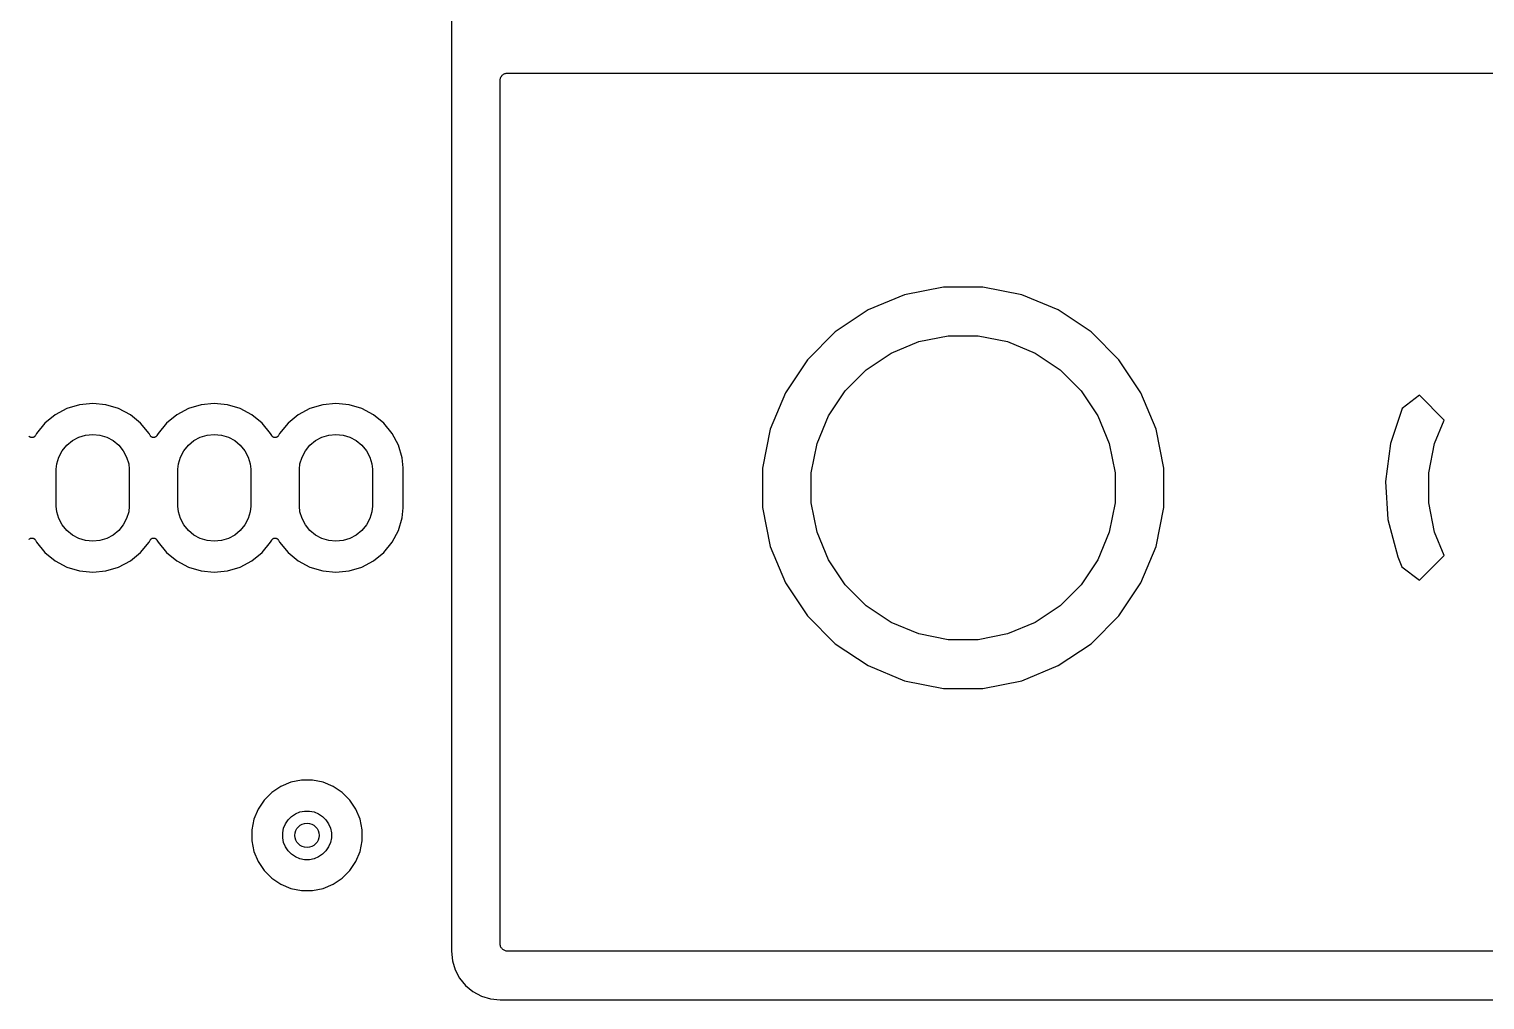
# Model space of a CAD drawing. Extents: x 1 to 139, y -76 to -1.
# Drawn here: x 16.38 to 40.33, y -54.14 to -38.18 of the extents above; entities that cross this region are included whole.
import ezdxf

# ---------------------------------------------------------------- set-up
doc = ezdxf.new("R2010")
doc.units = 0
doc.header["$MEASUREMENT"] = 0
doc.layers.add('BLACK', color=7, linetype='CONTINUOUS')

msp = doc.modelspace()

# ---------------------------------------------------------------- linework, layer by layer
at = {"layer": 'BLACK', "linetype": 'CONTINUOUS'}
for p, q in [((23.33, -7.62312), (23.33, -53.3369)), ((24.13, -39.0252), (24.1313, -39.0133)), ((24.13, -39.0261), (24.13, -39.0252)), ((24.13, -39.0261), (24.13, -39.0261)), ((24.13, -39.0261), (24.13, -39.0261)), ((24.13, -39.027), (24.13, -39.0261)), ((24.13, -53.213), (24.13, -39.027)), ((24.1313, -39.0133), (24.1326, -39.0015)), ((24.1326, -39.0015), (24.1327, -39.001)), ((24.1327, -39.001), (24.1328, -39.0006)), ((24.1328, -39.0006), (24.1364, -38.9892)), ((24.1364, -38.9892), (24.1399, -38.9778)), ((24.1399, -38.9778), (24.1401, -38.9774)), ((24.1401, -38.9774), (24.1403, -38.977)), ((24.1403, -38.977), (24.146, -38.9665)), ((24.146, -38.9665), (24.1517, -38.956)), ((24.1517, -38.956), (24.152, -38.9556)), ((24.152, -38.9556), (24.1522, -38.9552)), ((24.1522, -38.9552), (24.1599, -38.9461)), ((24.1599, -38.9461), (24.1675, -38.9369)), ((24.1675, -38.9369), (24.1679, -38.9366)), ((24.1679, -38.9366), (24.1681, -38.9363)), ((24.1681, -38.9363), (24.1775, -38.9288)), ((24.1775, -38.9288), (24.1867, -38.9212)), ((24.1867, -38.9212), (24.1871, -38.921)), ((24.1871, -38.921), (24.1875, -38.9207)), ((24.1875, -38.9207), (24.1981, -38.9152)), ((24.1981, -38.9152), (24.2086, -38.9096)), ((24.2086, -38.9096), (24.209, -38.9095)), ((24.209, -38.9095), (24.2094, -38.9092)), ((24.2094, -38.9092), (24.2209, -38.9059)), ((24.2209, -38.9059), (24.2323, -38.9024)), ((24.2323, -38.9024), (24.2328, -38.9024)), ((24.2328, -38.9024), (24.2332, -38.9022)), ((24.2332, -38.9022), (24.2451, -38.9012)), ((24.2451, -38.9012), (24.257, -38.9)), ((24.257, -38.9), (59.6838, -38.9)), ((30.7874, -42.5468), (30.1869, -42.7956)), ((31.425, -42.42), (30.7874, -42.5468)), ((32.075, -42.42), (31.425, -42.42)), ((32.7126, -42.5468), (32.075, -42.42)), ((33.3131, -42.7956), (32.7126, -42.5468)), ((30.1869, -42.7956), (29.6464, -43.1567)), ((33.8536, -43.1567), (33.3131, -42.7956)), ((29.6464, -43.1567), (29.1867, -43.6164)), ((30.5658, -43.5045), (31.0208, -43.3161)), ((31.0208, -43.3161), (31.5038, -43.22)), ((31.5038, -43.22), (31.9962, -43.22)), ((31.9962, -43.22), (32.4792, -43.3161)), ((32.4792, -43.3161), (32.9342, -43.5045)), ((33.8648, -43.1678), (33.8536, -43.1567)), ((34.3133, -43.6164), (33.8648, -43.1678)), ((30.1563, -43.7781), (30.5658, -43.5045)), ((32.9342, -43.5045), (33.3437, -43.7781)), ((29.1867, -43.6164), (28.8256, -44.1569)), ((29.8081, -44.1263), (30.1563, -43.7781)), ((33.3437, -43.7781), (33.6919, -44.1263)), ((34.6744, -44.1569), (34.3133, -43.6164)), ((28.8256, -44.1569), (28.5768, -44.7574)), ((29.5345, -44.5358), (29.8081, -44.1263)), ((33.6919, -44.1263), (33.9655, -44.5358)), ((34.9232, -44.7574), (34.6744, -44.1569)), ((39.2571, -44.1985), (38.9731, -44.4169)), ((39.6652, -44.6066), (39.2571, -44.1985)), ((16.8114, -44.5193), (16.6427, -44.6577)), ((17.0039, -44.4164), (16.8114, -44.5193)), ((17.2128, -44.353), (17.0039, -44.4164)), ((17.43, -44.3316), (17.2128, -44.353)), ((17.6472, -44.353), (17.43, -44.3316)), ((17.8561, -44.4164), (17.6472, -44.353)), ((18.0486, -44.5193), (17.8561, -44.4164)), ((18.2173, -44.6577), (18.0486, -44.5193)), ((18.8114, -44.5193), (18.6427, -44.6577)), ((19.0039, -44.4164), (18.8114, -44.5193)), ((19.2128, -44.353), (19.0039, -44.4164)), ((19.43, -44.3316), (19.2128, -44.353)), ((19.6472, -44.353), (19.43, -44.3316)), ((19.8561, -44.4164), (19.6472, -44.353)), ((20.0486, -44.5193), (19.8561, -44.4164)), ((20.2173, -44.6577), (20.0486, -44.5193)), ((20.8114, -44.5193), (20.6427, -44.6577)), ((21.0039, -44.4164), (20.8114, -44.5193)), ((21.2128, -44.353), (21.0039, -44.4164)), ((21.43, -44.3316), (21.2128, -44.353)), ((21.6472, -44.353), (21.43, -44.3316)), ((21.8561, -44.4164), (21.6472, -44.353)), ((22.0486, -44.5193), (21.8561, -44.4164)), ((22.2173, -44.6577), (22.0486, -44.5193)), ((29.3461, -44.9908), (29.5345, -44.5358)), ((33.9655, -44.5358), (34.1539, -44.9908)), ((38.9731, -44.4169), (38.7787, -44.9892)), ((16.6427, -44.6577), (16.5043, -44.8265)), ((18.3557, -44.8264), (18.2173, -44.6577)), ((18.6427, -44.6577), (18.5043, -44.8265)), ((20.3557, -44.8264), (20.2173, -44.6577)), ((20.6427, -44.6577), (20.5043, -44.8265)), ((22.3557, -44.8264), (22.2173, -44.6577)), ((28.5768, -44.7574), (28.45, -45.395)), ((35.05, -45.395), (34.9232, -44.7574)), ((39.5061, -44.9908), (39.6652, -44.6066)), ((16.3853, -44.8754), (16.3809, -44.8709)), ((16.3894, -44.8795), (16.3853, -44.8754)), ((16.3895, -44.8796), (16.3894, -44.8795)), ((16.3896, -44.8797), (16.3895, -44.8796)), ((16.3947, -44.8831), (16.3896, -44.8797)), ((16.3997, -44.8865), (16.3947, -44.8831)), ((16.3998, -44.8865), (16.3997, -44.8865)), ((16.3999, -44.8866), (16.3998, -44.8865)), ((16.4055, -44.889), (16.3999, -44.8866)), ((16.4111, -44.8913), (16.4055, -44.889)), ((16.4112, -44.8913), (16.4111, -44.8913)), ((16.4114, -44.8914), (16.4112, -44.8913)), ((16.4173, -44.8926), (16.4114, -44.8914)), ((16.4232, -44.8938), (16.4173, -44.8926)), ((16.4234, -44.8938), (16.4232, -44.8938)), ((16.4235, -44.8939), (16.4234, -44.8938)), ((16.4296, -44.8939), (16.4235, -44.8939)), ((16.4356, -44.894), (16.4296, -44.8939)), ((16.4358, -44.8939), (16.4356, -44.894)), ((16.4359, -44.8939), (16.4358, -44.8939)), ((16.4418, -44.8928), (16.4359, -44.8939)), ((16.4478, -44.8917), (16.4418, -44.8928)), ((16.4479, -44.8916), (16.4478, -44.8917)), ((16.4481, -44.8916), (16.4479, -44.8916)), ((16.4537, -44.8893), (16.4481, -44.8916)), ((16.4593, -44.887), (16.4537, -44.8893)), ((16.4594, -44.887), (16.4593, -44.887)), ((16.4595, -44.8869), (16.4594, -44.887)), ((16.4646, -44.8836), (16.4595, -44.8869)), ((16.4697, -44.8803), (16.4646, -44.8836)), ((16.4698, -44.8802), (16.4697, -44.8803)), ((16.4699, -44.8801), (16.4698, -44.8802)), ((16.4743, -44.8758), (16.4699, -44.8801)), ((16.4786, -44.8716), (16.4743, -44.8758)), ((16.4787, -44.8714), (16.4786, -44.8715)), ((16.4786, -44.8715), (16.4786, -44.8716)), ((16.4822, -44.8663), (16.4787, -44.8714)), ((16.4856, -44.8614), (16.4822, -44.8663)), ((16.4857, -44.8612), (16.4856, -44.8614)), ((16.486, -44.8606), (16.4857, -44.8612)), ((16.4857, -44.8612), (16.4857, -44.8612)), ((16.4857, -44.8612), (16.4857, -44.8612)), ((16.5043, -44.8265), (16.486, -44.8606)), ((16.9287, -45.11), (17.0037, -45.0187)), ((17.0037, -45.0187), (17.095, -44.9437)), ((17.095, -44.9437), (17.1993, -44.888)), ((17.1993, -44.888), (17.3124, -44.8537)), ((17.3124, -44.8537), (17.43, -44.8421)), ((17.43, -44.8421), (17.5476, -44.8537)), ((17.5476, -44.8537), (17.6607, -44.888)), ((17.6607, -44.888), (17.765, -44.9437)), ((17.765, -44.9437), (17.8563, -45.0187)), ((17.8563, -45.0187), (17.9313, -45.11)), ((18.374, -44.8606), (18.3557, -44.8264)), ((18.3774, -44.8657), (18.374, -44.8606)), ((18.3807, -44.8707), (18.3774, -44.8657)), ((18.3808, -44.8708), (18.3807, -44.8707)), ((18.3809, -44.8709), (18.3808, -44.8708)), ((18.3853, -44.8754), (18.3809, -44.8709)), ((18.3894, -44.8795), (18.3853, -44.8754)), ((18.3895, -44.8796), (18.3894, -44.8795)), ((18.3896, -44.8797), (18.3895, -44.8796)), ((18.3947, -44.8831), (18.3896, -44.8797)), ((18.3997, -44.8865), (18.3947, -44.8831)), ((18.3998, -44.8865), (18.3997, -44.8865)), ((18.3999, -44.8866), (18.3998, -44.8865)), ((18.4055, -44.889), (18.3999, -44.8866)), ((18.4111, -44.8913), (18.4055, -44.889)), ((18.4112, -44.8913), (18.4111, -44.8913)), ((18.4114, -44.8914), (18.4112, -44.8913)), ((18.4173, -44.8926), (18.4114, -44.8914)), ((18.4232, -44.8938), (18.4173, -44.8926)), ((18.4234, -44.8938), (18.4232, -44.8938)), ((18.4235, -44.8939), (18.4234, -44.8938)), ((18.4296, -44.8939), (18.4235, -44.8939)), ((18.4356, -44.894), (18.4296, -44.8939)), ((18.4358, -44.8939), (18.4356, -44.894)), ((18.4359, -44.8939), (18.4358, -44.8939)), ((18.4418, -44.8928), (18.4359, -44.8939)), ((18.4478, -44.8917), (18.4418, -44.8928)), ((18.4479, -44.8916), (18.4478, -44.8917)), ((18.4481, -44.8916), (18.4479, -44.8916)), ((18.4537, -44.8893), (18.4481, -44.8916)), ((18.4593, -44.887), (18.4537, -44.8893)), ((18.4594, -44.887), (18.4593, -44.887)), ((18.4595, -44.8869), (18.4594, -44.887)), ((18.4646, -44.8836), (18.4595, -44.8869)), ((18.4697, -44.8803), (18.4646, -44.8836)), ((18.4698, -44.8802), (18.4697, -44.8803)), ((18.4699, -44.8801), (18.4698, -44.8802)), ((18.4743, -44.8758), (18.4699, -44.8801)), ((18.4786, -44.8716), (18.4743, -44.8758)), ((18.4787, -44.8714), (18.4786, -44.8715)), ((18.4786, -44.8715), (18.4786, -44.8716)), ((18.4822, -44.8663), (18.4787, -44.8714)), ((18.4856, -44.8614), (18.4822, -44.8663)), ((18.4857, -44.8612), (18.4856, -44.8614)), ((18.486, -44.8606), (18.4857, -44.8612)), ((18.4857, -44.8612), (18.4857, -44.8612)), ((18.4857, -44.8612), (18.4857, -44.8612)), ((18.5043, -44.8265), (18.486, -44.8606)), ((18.9287, -45.11), (19.0037, -45.0187)), ((19.0037, -45.0187), (19.095, -44.9437)), ((19.095, -44.9437), (19.1993, -44.888)), ((19.1993, -44.888), (19.3124, -44.8537)), ((19.3124, -44.8537), (19.43, -44.8421)), ((19.43, -44.8421), (19.5476, -44.8537)), ((19.5476, -44.8537), (19.6607, -44.888)), ((19.6607, -44.888), (19.765, -44.9437)), ((19.765, -44.9437), (19.8563, -45.0187)), ((19.8563, -45.0187), (19.9313, -45.11)), ((20.374, -44.8606), (20.3557, -44.8264)), ((20.3774, -44.8657), (20.374, -44.8606)), ((20.3807, -44.8707), (20.3774, -44.8657)), ((20.3808, -44.8708), (20.3807, -44.8707)), ((20.3809, -44.8709), (20.3808, -44.8708)), ((20.3853, -44.8754), (20.3809, -44.8709)), ((20.3894, -44.8795), (20.3853, -44.8754)), ((20.3895, -44.8796), (20.3894, -44.8795)), ((20.3896, -44.8797), (20.3895, -44.8796)), ((20.3947, -44.8831), (20.3896, -44.8797)), ((20.3997, -44.8865), (20.3947, -44.8831)), ((20.3998, -44.8865), (20.3997, -44.8865)), ((20.3999, -44.8866), (20.3998, -44.8865)), ((20.4055, -44.889), (20.3999, -44.8866)), ((20.4111, -44.8913), (20.4055, -44.889)), ((20.4112, -44.8913), (20.4111, -44.8913)), ((20.4114, -44.8914), (20.4112, -44.8913)), ((20.4173, -44.8926), (20.4114, -44.8914)), ((20.4232, -44.8938), (20.4173, -44.8926)), ((20.4234, -44.8938), (20.4232, -44.8938)), ((20.4235, -44.8939), (20.4234, -44.8938)), ((20.4296, -44.8939), (20.4235, -44.8939)), ((20.4356, -44.894), (20.4296, -44.8939)), ((20.4358, -44.8939), (20.4356, -44.894)), ((20.4359, -44.8939), (20.4358, -44.8939)), ((20.4418, -44.8928), (20.4359, -44.8939)), ((20.4478, -44.8917), (20.4418, -44.8928)), ((20.4479, -44.8916), (20.4478, -44.8917)), ((20.4481, -44.8916), (20.4479, -44.8916)), ((20.4537, -44.8893), (20.4481, -44.8916)), ((20.4593, -44.887), (20.4537, -44.8893)), ((20.4594, -44.887), (20.4593, -44.887)), ((20.4595, -44.8869), (20.4594, -44.887)), ((20.4646, -44.8836), (20.4595, -44.8869)), ((20.4697, -44.8803), (20.4646, -44.8836)), ((20.4698, -44.8802), (20.4697, -44.8803)), ((20.4699, -44.8801), (20.4698, -44.8802)), ((20.4743, -44.8758), (20.4699, -44.8801)), ((20.4786, -44.8716), (20.4743, -44.8758)), ((20.4787, -44.8714), (20.4786, -44.8715)), ((20.4786, -44.8715), (20.4786, -44.8716)), ((20.4822, -44.8663), (20.4787, -44.8714)), ((20.4856, -44.8614), (20.4822, -44.8663)), ((20.4857, -44.8612), (20.4856, -44.8614)), ((20.486, -44.8606), (20.4857, -44.8612)), ((20.4857, -44.8612), (20.4857, -44.8612)), ((20.4857, -44.8612), (20.4857, -44.8612)), ((20.5043, -44.8265), (20.486, -44.8606)), ((20.9287, -45.11), (21.0037, -45.0187)), ((21.0037, -45.0187), (21.095, -44.9437)), ((21.095, -44.9437), (21.1993, -44.888)), ((21.1993, -44.888), (21.3124, -44.8537)), ((21.3124, -44.8537), (21.43, -44.8421)), ((21.43, -44.8421), (21.5476, -44.8537)), ((21.5476, -44.8537), (21.6607, -44.888)), ((21.6607, -44.888), (21.765, -44.9437)), ((21.765, -44.9437), (21.8563, -45.0187)), ((21.8563, -45.0187), (21.9313, -45.11)), ((22.4586, -45.0189), (22.3557, -44.8264)), ((22.522, -45.2278), (22.4586, -45.0189)), ((29.25, -45.4738), (29.3461, -44.9908)), ((34.1539, -44.9908), (34.25, -45.4738)), ((38.7787, -44.9892), (38.6963, -45.6141)), ((39.41, -45.4738), (39.5061, -44.9908)), ((16.8387, -45.3274), (16.873, -45.2143)), ((16.873, -45.2143), (16.9287, -45.11)), ((17.9313, -45.11), (17.987, -45.2143)), ((17.987, -45.2143), (18.0213, -45.3274)), ((18.8387, -45.3274), (18.873, -45.2143)), ((18.873, -45.2143), (18.9287, -45.11)), ((19.9313, -45.11), (19.987, -45.2143)), ((19.987, -45.2143), (20.0213, -45.3274)), ((20.8387, -45.3274), (20.873, -45.2143)), ((20.873, -45.2143), (20.9287, -45.11)), ((21.9313, -45.11), (21.987, -45.2143)), ((21.987, -45.2143), (22.0213, -45.3274)), ((22.538, -45.3906), (22.522, -45.2278)), ((16.83, -45.4155), (16.8387, -45.3274)), ((16.83, -46.0245), (16.83, -45.4155)), ((18.0213, -45.3274), (18.03, -45.4155)), ((18.03, -45.4155), (18.03, -46.0245)), ((18.83, -45.4155), (18.8387, -45.3274)), ((18.83, -46.0245), (18.83, -45.4155)), ((20.0213, -45.3274), (20.03, -45.4155)), ((20.03, -45.4155), (20.03, -46.0245)), ((20.83, -45.4155), (20.8387, -45.3274)), ((20.83, -46.0245), (20.83, -45.4155)), ((22.0213, -45.3274), (22.03, -45.4155)), ((22.03, -45.4155), (22.03, -46.0245)), ((22.538, -46.0494), (22.538, -45.3906)), ((28.45, -45.395), (28.45, -46.045)), ((29.25, -45.9662), (29.25, -45.4738)), ((34.25, -45.4738), (34.25, -45.9662)), ((35.05, -46.045), (35.05, -45.395)), ((39.41, -45.9662), (39.41, -45.4738)), ((38.6963, -45.6141), (38.7374, -46.2432)), ((29.3461, -46.4492), (29.25, -45.9662)), ((34.25, -45.9662), (34.1539, -46.4492)), ((39.5061, -46.4492), (39.41, -45.9662)), ((16.8387, -46.1126), (16.83, -46.0245)), ((16.873, -46.2257), (16.8387, -46.1126)), ((18.0213, -46.1126), (17.987, -46.2257)), ((18.03, -46.0245), (18.0213, -46.1126)), ((18.8387, -46.1126), (18.83, -46.0245)), ((18.873, -46.2257), (18.8387, -46.1126)), ((20.0213, -46.1126), (19.987, -46.2257)), ((20.03, -46.0245), (20.0213, -46.1126)), ((20.8387, -46.1126), (20.83, -46.0245)), ((20.873, -46.2257), (20.8387, -46.1126)), ((22.0213, -46.1126), (21.987, -46.2257)), ((22.03, -46.0245), (22.0213, -46.1126)), ((22.4586, -46.4211), (22.522, -46.2122)), ((22.522, -46.2122), (22.538, -46.0494)), ((28.45, -46.045), (28.5768, -46.6826)), ((34.9232, -46.6826), (35.05, -46.045)), ((16.9287, -46.33), (16.873, -46.2257)), ((17.0037, -46.4213), (16.9287, -46.33)), ((17.095, -46.4963), (17.0037, -46.4213)), ((17.8563, -46.4213), (17.765, -46.4963)), ((17.9313, -46.33), (17.8563, -46.4213)), ((17.987, -46.2257), (17.9313, -46.33)), ((18.9287, -46.33), (18.873, -46.2257)), ((19.0037, -46.4213), (18.9287, -46.33)), ((19.095, -46.4963), (19.0037, -46.4213)), ((19.8563, -46.4213), (19.765, -46.4963)), ((19.9313, -46.33), (19.8563, -46.4213)), ((19.987, -46.2257), (19.9313, -46.33)), ((20.9287, -46.33), (20.873, -46.2257)), ((21.0037, -46.4213), (20.9287, -46.33)), ((21.095, -46.4963), (21.0037, -46.4213)), ((21.8563, -46.4213), (21.765, -46.4963)), ((21.9313, -46.33), (21.8563, -46.4213)), ((21.987, -46.2257), (21.9313, -46.33)), ((22.3557, -46.6136), (22.4586, -46.4211)), ((29.5345, -46.9042), (29.3461, -46.4492)), ((34.1539, -46.4492), (33.9655, -46.9042)), ((38.7374, -46.2432), (38.9015, -46.8561)), ((39.6652, -46.8334), (39.5061, -46.4492)), ((16.3814, -46.5684), (16.3857, -46.5643)), ((16.3857, -46.5643), (16.3901, -46.5599)), ((16.3901, -46.5599), (16.3902, -46.5598)), ((16.3902, -46.5598), (16.3903, -46.5597)), ((16.3903, -46.5597), (16.3954, -46.5564)), ((16.3954, -46.5564), (16.4005, -46.5531)), ((16.4005, -46.5531), (16.4006, -46.553)), ((16.4006, -46.553), (16.4007, -46.553)), ((16.4007, -46.553), (16.4064, -46.5507)), ((16.4064, -46.5507), (16.4119, -46.5484)), ((16.4119, -46.5484), (16.4121, -46.5484)), ((16.4121, -46.5484), (16.4122, -46.5483)), ((16.4122, -46.5483), (16.4181, -46.5472)), ((16.4181, -46.5472), (16.4241, -46.5461)), ((16.4241, -46.5461), (16.4242, -46.5461)), ((16.4242, -46.5461), (16.4244, -46.546)), ((16.4244, -46.546), (16.4303, -46.5461)), ((16.4303, -46.5461), (16.4365, -46.5461)), ((16.4365, -46.5461), (16.4366, -46.5462)), ((16.4366, -46.5462), (16.4368, -46.5462)), ((16.4368, -46.5462), (16.4425, -46.5473)), ((16.4425, -46.5473), (16.4486, -46.5486)), ((16.4486, -46.5486), (16.4488, -46.5486)), ((16.4488, -46.5486), (16.4489, -46.5487)), ((16.4489, -46.5487), (16.4543, -46.551)), ((16.4543, -46.551), (16.4601, -46.5534)), ((16.4601, -46.5534), (16.4602, -46.5535)), ((16.4602, -46.5535), (16.4603, -46.5535)), ((16.4603, -46.5535), (16.4652, -46.5568)), ((16.4652, -46.5568), (16.4704, -46.5603)), ((16.4704, -46.5603), (16.4705, -46.5604)), ((16.4705, -46.5604), (16.4706, -46.5605)), ((16.4706, -46.5605), (16.4747, -46.5646)), ((16.4747, -46.5646), (16.4791, -46.5691)), ((16.4791, -46.5691), (16.4792, -46.5692)), ((16.4792, -46.5692), (16.4793, -46.5693)), ((16.4793, -46.5693), (16.4825, -46.5742)), ((16.4825, -46.5742), (16.486, -46.5794)), ((16.486, -46.5794), (16.5043, -46.6136)), ((16.5043, -46.6136), (16.6427, -46.7823)), ((17.1993, -46.552), (17.095, -46.4963)), ((17.3124, -46.5863), (17.1993, -46.552)), ((17.43, -46.5979), (17.3124, -46.5863)), ((17.5476, -46.5863), (17.43, -46.5979)), ((17.6607, -46.552), (17.5476, -46.5863)), ((17.765, -46.4963), (17.6607, -46.552)), ((18.2173, -46.7823), (18.3557, -46.6136)), ((18.3557, -46.6136), (18.374, -46.5794)), ((18.374, -46.5794), (18.3743, -46.5788)), ((18.3743, -46.5788), (18.3744, -46.5786)), ((18.3743, -46.5788), (18.3743, -46.5788)), ((18.3743, -46.5788), (18.3743, -46.5788)), ((18.3744, -46.5786), (18.3778, -46.5737)), ((18.3778, -46.5737), (18.3813, -46.5686)), ((18.3813, -46.5686), (18.3814, -46.5685)), ((18.3814, -46.5684), (18.3857, -46.5643)), ((18.3814, -46.5685), (18.3814, -46.5684)), ((18.3857, -46.5643), (18.3901, -46.5599)), ((18.3901, -46.5599), (18.3902, -46.5598)), ((18.3902, -46.5598), (18.3903, -46.5597)), ((18.3903, -46.5597), (18.3954, -46.5564)), ((18.3954, -46.5564), (18.4005, -46.5531)), ((18.4005, -46.5531), (18.4006, -46.553)), ((18.4006, -46.553), (18.4007, -46.553)), ((18.4007, -46.553), (18.4064, -46.5507)), ((18.4064, -46.5507), (18.4119, -46.5484)), ((18.4119, -46.5484), (18.4121, -46.5484)), ((18.4121, -46.5484), (18.4122, -46.5483)), ((18.4122, -46.5483), (18.4181, -46.5472)), ((18.4181, -46.5472), (18.4241, -46.5461)), ((18.4241, -46.5461), (18.4242, -46.5461)), ((18.4242, -46.5461), (18.4244, -46.546)), ((18.4244, -46.546), (18.4303, -46.5461)), ((18.4303, -46.5461), (18.4365, -46.5461)), ((18.4365, -46.5461), (18.4366, -46.5462)), ((18.4366, -46.5462), (18.4368, -46.5462)), ((18.4368, -46.5462), (18.4425, -46.5473)), ((18.4425, -46.5473), (18.4486, -46.5486)), ((18.4486, -46.5486), (18.4488, -46.5486)), ((18.4488, -46.5486), (18.4489, -46.5487)), ((18.4489, -46.5487), (18.4543, -46.551)), ((18.4543, -46.551), (18.4601, -46.5534)), ((18.4601, -46.5534), (18.4602, -46.5535)), ((18.4602, -46.5535), (18.4603, -46.5535)), ((18.4603, -46.5535), (18.4652, -46.5568)), ((18.4652, -46.5568), (18.4704, -46.5603)), ((18.4704, -46.5603), (18.4705, -46.5604)), ((18.4705, -46.5604), (18.4706, -46.5605)), ((18.4706, -46.5605), (18.4747, -46.5646)), ((18.4747, -46.5646), (18.4791, -46.5691)), ((18.4791, -46.5691), (18.4792, -46.5692)), ((18.4792, -46.5692), (18.4793, -46.5693)), ((18.4793, -46.5693), (18.4825, -46.5742)), ((18.4825, -46.5742), (18.486, -46.5794)), ((18.486, -46.5794), (18.5043, -46.6136)), ((18.5043, -46.6136), (18.6427, -46.7823)), ((19.1993, -46.552), (19.095, -46.4963)), ((19.3124, -46.5863), (19.1993, -46.552)), ((19.43, -46.5979), (19.3124, -46.5863)), ((19.5476, -46.5863), (19.43, -46.5979)), ((19.6607, -46.552), (19.5476, -46.5863)), ((19.765, -46.4963), (19.6607, -46.552)), ((20.2173, -46.7823), (20.3557, -46.6136)), ((20.3557, -46.6136), (20.374, -46.5794)), ((20.374, -46.5794), (20.3743, -46.5788)), ((20.3743, -46.5788), (20.3744, -46.5786)), ((20.3743, -46.5788), (20.3743, -46.5788)), ((20.3743, -46.5788), (20.3743, -46.5788)), ((20.3744, -46.5786), (20.3778, -46.5737)), ((20.3778, -46.5737), (20.3813, -46.5686)), ((20.3813, -46.5686), (20.3814, -46.5685)), ((20.3814, -46.5684), (20.3857, -46.5643)), ((20.3814, -46.5685), (20.3814, -46.5684)), ((20.3857, -46.5643), (20.3901, -46.5599)), ((20.3901, -46.5599), (20.3902, -46.5598)), ((20.3902, -46.5598), (20.3903, -46.5597)), ((20.3903, -46.5597), (20.3954, -46.5564)), ((20.3954, -46.5564), (20.4005, -46.5531)), ((20.4005, -46.5531), (20.4006, -46.553)), ((20.4006, -46.553), (20.4007, -46.553)), ((20.4007, -46.553), (20.4064, -46.5507)), ((20.4064, -46.5507), (20.4119, -46.5484)), ((20.4119, -46.5484), (20.4121, -46.5484)), ((20.4121, -46.5484), (20.4122, -46.5483)), ((20.4122, -46.5483), (20.4181, -46.5472)), ((20.4181, -46.5472), (20.4241, -46.5461)), ((20.4241, -46.5461), (20.4242, -46.5461)), ((20.4242, -46.5461), (20.4244, -46.546)), ((20.4244, -46.546), (20.4303, -46.5461)), ((20.4303, -46.5461), (20.4365, -46.5461)), ((20.4365, -46.5461), (20.4366, -46.5462)), ((20.4366, -46.5462), (20.4368, -46.5462)), ((20.4368, -46.5462), (20.4425, -46.5473)), ((20.4425, -46.5473), (20.4486, -46.5486)), ((20.4486, -46.5486), (20.4488, -46.5486)), ((20.4488, -46.5486), (20.4489, -46.5487)), ((20.4489, -46.5487), (20.4543, -46.551)), ((20.4543, -46.551), (20.4601, -46.5534)), ((20.4601, -46.5534), (20.4602, -46.5535)), ((20.4602, -46.5535), (20.4603, -46.5535)), ((20.4603, -46.5535), (20.4652, -46.5568)), ((20.4652, -46.5568), (20.4704, -46.5603)), ((20.4704, -46.5603), (20.4705, -46.5604)), ((20.4705, -46.5604), (20.4706, -46.5605)), ((20.4706, -46.5605), (20.4747, -46.5646)), ((20.4747, -46.5646), (20.4791, -46.5691)), ((20.4791, -46.5691), (20.4792, -46.5692)), ((20.4792, -46.5692), (20.4793, -46.5693)), ((20.4793, -46.5693), (20.4825, -46.5742)), ((20.4825, -46.5742), (20.486, -46.5794)), ((20.486, -46.5794), (20.5043, -46.6136)), ((20.5043, -46.6136), (20.6427, -46.7823)), ((21.1993, -46.552), (21.095, -46.4963)), ((21.3124, -46.5863), (21.1993, -46.552)), ((21.43, -46.5979), (21.3124, -46.5863)), ((21.5476, -46.5863), (21.43, -46.5979)), ((21.6607, -46.552), (21.5476, -46.5863)), ((21.765, -46.4963), (21.6607, -46.552)), ((22.2173, -46.7823), (22.3557, -46.6136)), ((28.5768, -46.6826), (28.8256, -47.2831)), ((34.6744, -47.2831), (34.9232, -46.6826)), ((16.6427, -46.7823), (16.8114, -46.9207)), ((16.8114, -46.9207), (17.0039, -47.0236)), ((17.8561, -47.0236), (18.0486, -46.9207)), ((18.0486, -46.9207), (18.2173, -46.7823)), ((18.6427, -46.7823), (18.8114, -46.9207)), ((18.8114, -46.9207), (19.0039, -47.0236)), ((19.8561, -47.0236), (20.0486, -46.9207)), ((20.0486, -46.9207), (20.2173, -46.7823)), ((20.6427, -46.7823), (20.8114, -46.9207)), ((20.8114, -46.9207), (21.0039, -47.0236)), ((21.8561, -47.0236), (22.0486, -46.9207)), ((22.0486, -46.9207), (22.2173, -46.7823)), ((29.8081, -47.3137), (29.5345, -46.9042)), ((33.9655, -46.9042), (33.6919, -47.3137)), ((38.9015, -46.8561), (38.9695, -47.0204)), ((39.2571, -47.2415), (39.6652, -46.8334)), ((17.0039, -47.0236), (17.2128, -47.087)), ((17.2128, -47.087), (17.43, -47.1084)), ((17.43, -47.1084), (17.6472, -47.087)), ((17.6472, -47.087), (17.8561, -47.0236)), ((19.0039, -47.0236), (19.2128, -47.087)), ((19.2128, -47.087), (19.43, -47.1084)), ((19.43, -47.1084), (19.6472, -47.087)), ((19.6472, -47.087), (19.8561, -47.0236)), ((21.0039, -47.0236), (21.2128, -47.087)), ((21.2128, -47.087), (21.43, -47.1084)), ((21.43, -47.1084), (21.6472, -47.087)), ((21.6472, -47.087), (21.8561, -47.0236)), ((38.9695, -47.0204), (39.2571, -47.2415)), ((28.8256, -47.2831), (29.1867, -47.8236)), ((30.1563, -47.6619), (29.8081, -47.3137)), ((33.6919, -47.3137), (33.3437, -47.6619)), ((34.3133, -47.8236), (34.6744, -47.2831)), ((29.1867, -47.8236), (29.6464, -48.2833)), ((30.5658, -47.9355), (30.1563, -47.6619)), ((33.3437, -47.6619), (32.9342, -47.9355)), ((33.8648, -48.2722), (34.3133, -47.8236)), ((31.0208, -48.1239), (30.5658, -47.9355)), ((31.5038, -48.22), (31.0208, -48.1239)), ((32.4792, -48.1239), (31.9962, -48.22)), ((32.9342, -47.9355), (32.4792, -48.1239)), ((29.6464, -48.2833), (30.1869, -48.6444)), ((31.9962, -48.22), (31.5038, -48.22)), ((33.3131, -48.6444), (33.8536, -48.2833)), ((33.8536, -48.2833), (33.8648, -48.2722)), ((30.1869, -48.6444), (30.7874, -48.8932)), ((32.7126, -48.8932), (33.3131, -48.6444)), ((30.7874, -48.8932), (31.425, -49.02)), ((31.425, -49.02), (32.075, -49.02)), ((32.075, -49.02), (32.7126, -48.8932)), ((20.8656, -50.527), (20.6901, -50.5619)), ((21.0444, -50.527), (20.8656, -50.527)), ((21.2199, -50.5619), (21.0444, -50.527)), ((20.3762, -50.7297), (20.2497, -50.8562)), ((20.5249, -50.6303), (20.3762, -50.7297)), ((20.6901, -50.5619), (20.5249, -50.6303)), ((21.3851, -50.6303), (21.2199, -50.5619)), ((21.5338, -50.7297), (21.3851, -50.6303)), ((21.6603, -50.8562), (21.5338, -50.7297)), ((20.1503, -51.0049), (20.0819, -51.1701)), ((20.2497, -50.8562), (20.1503, -51.0049)), ((21.7597, -51.0049), (21.6603, -50.8562)), ((21.8281, -51.1701), (21.7597, -51.0049)), ((20.0819, -51.1701), (20.047, -51.3456)), ((20.5704, -51.3183), (20.6005, -51.2455)), ((20.6005, -51.2455), (20.6443, -51.18)), ((20.6443, -51.18), (20.7, -51.1243)), ((20.7, -51.1243), (20.7655, -51.0805)), ((20.7655, -51.0805), (20.8383, -51.0504)), ((20.8383, -51.0504), (20.9156, -51.035)), ((20.9156, -51.035), (20.9944, -51.035)), ((20.9944, -51.035), (21.0717, -51.0504)), ((21.0717, -51.0504), (21.1445, -51.0805)), ((21.1445, -51.0805), (21.21, -51.1243)), ((21.21, -51.1243), (21.2657, -51.18)), ((21.2657, -51.18), (21.3095, -51.2455)), ((21.3095, -51.2455), (21.3396, -51.3183)), ((21.863, -51.3456), (21.8281, -51.1701)), ((20.047, -51.3456), (20.047, -51.5244)), ((20.555, -51.3956), (20.5704, -51.3183)), ((20.555, -51.4744), (20.555, -51.3956)), ((20.5704, -51.5517), (20.555, -51.4744)), ((21.3396, -51.3183), (21.355, -51.3956)), ((21.355, -51.4744), (21.3396, -51.5517)), ((21.355, -51.3956), (21.355, -51.4744)), ((21.863, -51.5244), (21.863, -51.3456)), ((20.047, -51.5244), (20.0819, -51.6999)), ((20.0819, -51.6999), (20.1503, -51.8651)), ((20.6005, -51.6245), (20.5704, -51.5517)), ((20.6443, -51.69), (20.6005, -51.6245)), ((20.7, -51.7457), (20.6443, -51.69)), ((21.2657, -51.69), (21.21, -51.7457)), ((21.3095, -51.6245), (21.2657, -51.69)), ((21.3396, -51.5517), (21.3095, -51.6245)), ((21.7597, -51.8651), (21.8281, -51.6999)), ((21.8281, -51.6999), (21.863, -51.5244)), ((20.1503, -51.8651), (20.2497, -52.0138)), ((20.7655, -51.7895), (20.7, -51.7457)), ((20.8383, -51.8196), (20.7655, -51.7895)), ((20.9156, -51.835), (20.8383, -51.8196)), ((20.9944, -51.835), (20.9156, -51.835)), ((21.0717, -51.8196), (20.9944, -51.835)), ((21.1445, -51.7895), (21.0717, -51.8196)), ((21.21, -51.7457), (21.1445, -51.7895)), ((21.6603, -52.0138), (21.7597, -51.8651)), ((20.2497, -52.0138), (20.3762, -52.1403)), ((20.3762, -52.1403), (20.5249, -52.2397)), ((21.3851, -52.2397), (21.5338, -52.1403)), ((21.5338, -52.1403), (21.6603, -52.0138)), ((20.5249, -52.2397), (20.6901, -52.3081)), ((20.6901, -52.3081), (20.8656, -52.343)), ((20.8656, -52.343), (21.0444, -52.343)), ((21.0444, -52.343), (21.2199, -52.3081)), ((21.2199, -52.3081), (21.3851, -52.2397)), ((23.33, -53.3369), (23.3457, -53.496)), ((24.1312, -53.2249), (24.13, -53.213)), ((24.1322, -53.2368), (24.1312, -53.2249)), ((24.1324, -53.2372), (24.1322, -53.2368)), ((24.1324, -53.2377), (24.1324, -53.2372)), ((24.1359, -53.2491), (24.1324, -53.2377)), ((24.1392, -53.2606), (24.1359, -53.2491)), ((24.1395, -53.261), (24.1392, -53.2606)), ((24.1396, -53.2614), (24.1395, -53.261)), ((24.1452, -53.2719), (24.1396, -53.2614)), ((24.1507, -53.2825), (24.1452, -53.2719)), ((24.151, -53.2829), (24.1507, -53.2825)), ((24.1512, -53.2833), (24.151, -53.2829)), ((24.1588, -53.2925), (24.1512, -53.2833)), ((24.1663, -53.3019), (24.1588, -53.2925)), ((24.1666, -53.3021), (24.1663, -53.3019)), ((24.1669, -53.3025), (24.1666, -53.3021)), ((24.1761, -53.3101), (24.1669, -53.3025)), ((24.1852, -53.3178), (24.1761, -53.3101)), ((24.1856, -53.318), (24.1852, -53.3178)), ((24.186, -53.3183), (24.1856, -53.318)), ((24.1965, -53.324), (24.186, -53.3183)), ((24.207, -53.3297), (24.1965, -53.324)), ((24.2074, -53.3299), (24.207, -53.3297)), ((24.2078, -53.3301), (24.2074, -53.3299)), ((24.2192, -53.3336), (24.2078, -53.3301)), ((24.2306, -53.3372), (24.2192, -53.3336)), ((24.231, -53.3373), (24.2306, -53.3372)), ((24.2315, -53.3374), (24.231, -53.3373)), ((24.2433, -53.3387), (24.2315, -53.3374)), ((24.2552, -53.34), (24.2433, -53.3387)), ((24.2561, -53.34), (24.2552, -53.34)), ((24.257, -53.34), (24.2561, -53.34)), ((24.2561, -53.34), (24.2561, -53.34)), ((24.2561, -53.34), (24.2561, -53.34)), ((111.633, -53.34), (24.257, -53.34)), ((23.3457, -53.496), (23.3912, -53.646)), ((23.3912, -53.646), (23.4651, -53.7843)), ((23.4651, -53.7843), (23.5645, -53.9055)), ((23.5645, -53.9055), (23.6857, -54.0049)), ((23.6857, -54.0049), (23.824, -54.0788)), ((23.824, -54.0788), (23.974, -54.1243)), ((23.974, -54.1243), (24.1331, -54.14)), ((24.1331, -54.14), (111.504, -54.14))]:
    msp.add_line(p, q, dxfattribs=at)
at = {"layer": 'BLACK'}
msp.add_circle((20.955, -51.435), 0.2, dxfattribs=at)

doc.saveas('drawing.dxf')
